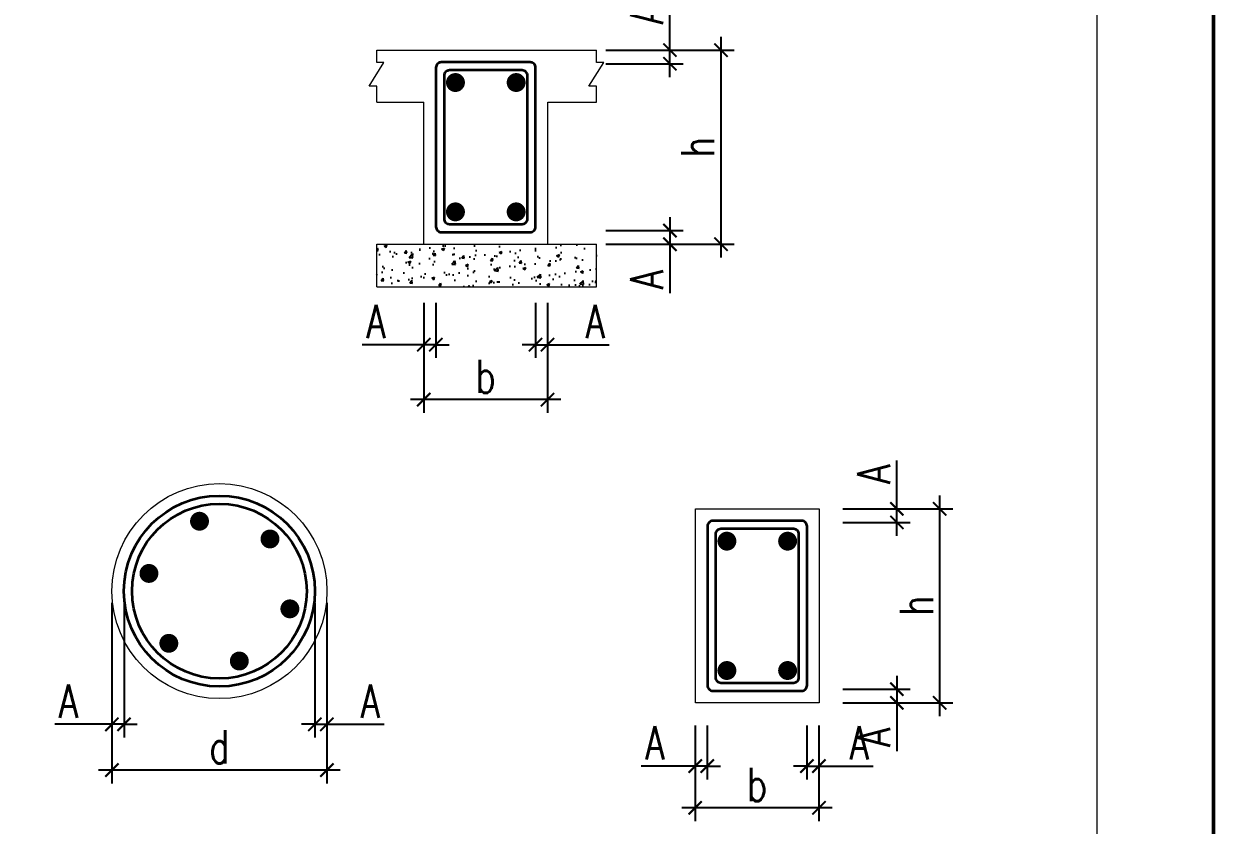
# Model space of a CAD drawing. Extents: x -2098986 to 943, y -1296280 to 73591.
# Drawn here: x -1715711 to -1706739, y -1032339 to -1026305 of the extents above; entities that cross this region are included whole.
import ezdxf

# ---------------------------------------------------------------- set-up
doc = ezdxf.new("R2010")
doc.units = 0
doc.header["$LTSCALE"] = 150
doc.header["$PDMODE"] = 35
doc.layers.get('Defpoints').update_dxf_attribs({"lineweight": 18})
for name, color, linetype, lineweight in [('05.Text', 253, 'Continuous', 18), ('11.Khung bo', 32, 'Continuous', 50), ('LS-DIM', 251, 'Continuous', 13), ('LS-THAY', 7, 'Continuous', 20), ('LS-THEP', 3, 'Continuous', 35)]:
    doc.layers.add(name, color=color, linetype=linetype, lineweight=lineweight)
doc.layers.add('DIM', color=1, linetype='Continuous')
doc.layers.add('HATCH', color=8, linetype='Continuous')
doc.styles.add('vnsimpli', font='vnsimli.shx', dxfattribs={"width": 0.75})
doc.dimstyles.new('D100(250)', dxfattribs={"dimtxt": 250, "dimasz": 100, "dimexe": 100, "dimexo": 0, "dimgap": 50, "dimtad": 1, "dimdec": 0, "dimdsep": 46, "dimtxsty": 'vnsimpli', "dimblk": 'ARCHTICK', "dimcen": 1, "dimdle": 100, "dimclrd": 256, "dimclre": 256, "dimclrt": 60, "dimadec": 0, "dimazin": 0, "dimtfac": 1, "dimtdec": 0, "dimtix": 1, "dimtmove": 0, "dimatfit": 3, "dimfxl": 1, "dimarcsym": 0})

# ---------------------------------------------------------------- blocks, each defined once
blk = doc.blocks.new('_ArchTick')
at = {"layer": 'DIM', "color": 0, "const_width": 0.15}
blk.add_lwpolyline([(-0.5, -0.5), (0.5, 0.5)], dxfattribs=at)
blk = doc.blocks.new('*D108')
at = {"layer": 'Defpoints', "color": 0, "transparency": 16777216}
for p in [(-1713519.6, -1030666.3), (-1713428.7, -1030666.3), (-1713428.7, -1031579.9)]:
    blk.add_point(p, dxfattribs=at)
at = {"layer": 'LS-DIM', "lineweight": -2, "transparency": 16777216}
for p, q in [((-1713519.6, -1030666.3), (-1713519.6, -1031679.9)), ((-1713428.7, -1030666.3), (-1713428.7, -1031679.9)), ((-1713519.6, -1031579.9), (-1713619.6, -1031579.9)), ((-1713519.6, -1031579.9), (-1713428.7, -1031579.9)), ((-1713428.7, -1031579.9), (-1712997.9, -1031579.9))]:
    blk.add_line(p, q, dxfattribs=at)
at = {"layer": 'LS-DIM', "lineweight": -2, "transparency": 16777216, "xscale": 100, "yscale": 100, "zscale": 100}
blk.add_blockref('_ArchTick', (-1713519.6, -1031579.9), dxfattribs=at)
at = {"layer": 'LS-DIM', "lineweight": -2, "transparency": 16777216, "xscale": 100, "yscale": 100, "zscale": 100, "rotation": 180}
blk.add_blockref('_ArchTick', (-1713428.7, -1031579.9), dxfattribs=at)
at = {"layer": 'LS-DIM', "color": 60, "transparency": 16777216, "insert": (-1713101.5, -1031404.9), "char_height": 250, "attachment_point": 5, "style": 'vnsimpli'}
blk.add_mtext('A', dxfattribs=at)
blk = doc.blocks.new('*D113')
at = {"layer": 'Defpoints', "color": 0, "transparency": 16777216}
for p in [(-1715047.6, -1030666.3), (-1713428.7, -1030666.3), (-1715047.6, -1031924.3)]:
    blk.add_point(p, dxfattribs=at)
at = {"layer": 'LS-DIM', "lineweight": -2, "transparency": 16777216}
for p, q in [((-1715047.6, -1030666.3), (-1715047.6, -1032024.3)), ((-1713428.7, -1030666.3), (-1713428.7, -1032024.3)), ((-1713328.7, -1031924.3), (-1715147.6, -1031924.3))]:
    blk.add_line(p, q, dxfattribs=at)
at = {"layer": 'LS-DIM', "lineweight": -2, "transparency": 16777216, "xscale": 100, "yscale": 100, "zscale": 100, "rotation": 180}
blk.add_blockref('_ArchTick', (-1715047.6, -1031924.3), dxfattribs=at)
at = {"layer": 'LS-DIM', "lineweight": -2, "transparency": 16777216, "xscale": 100, "yscale": 100, "zscale": 100}
blk.add_blockref('_ArchTick', (-1713428.7, -1031924.3), dxfattribs=at)
at = {"layer": 'LS-DIM', "color": 60, "transparency": 16777216, "insert": (-1714238.2, -1031749.3), "char_height": 250, "attachment_point": 5, "style": 'vnsimpli'}
blk.add_mtext('d', dxfattribs=at)
blk = doc.blocks.new('*D132')
at = {"layer": 'Defpoints', "color": 0, "transparency": 16777216}
for p in [(-1712699.2, -1028507.1), (-1711767.2, -1028507.1), (-1712699.2, -1029135)]:
    blk.add_point(p, dxfattribs=at)
at = {"layer": 'LS-DIM', "lineweight": -2, "transparency": 16777216}
for p, q in [((-1712699.2, -1028507.1), (-1712699.2, -1029235)), ((-1711767.2, -1028507.1), (-1711767.2, -1029235)), ((-1711667.2, -1029135), (-1712799.2, -1029135))]:
    blk.add_line(p, q, dxfattribs=at)
at = {"layer": 'LS-DIM', "lineweight": -2, "transparency": 16777216, "xscale": 100, "yscale": 100, "zscale": 100, "rotation": 180}
blk.add_blockref('_ArchTick', (-1712699.2, -1029135), dxfattribs=at)
at = {"layer": 'LS-DIM', "lineweight": -2, "transparency": 16777216, "xscale": 100, "yscale": 100, "zscale": 100}
blk.add_blockref('_ArchTick', (-1711767.2, -1029135), dxfattribs=at)
at = {"layer": 'LS-DIM', "color": 60, "transparency": 16777216, "insert": (-1712233.2, -1028960), "char_height": 250, "attachment_point": 5, "style": 'vnsimpli'}
blk.add_mtext('b', dxfattribs=at)
blk = doc.blocks.new('*D133')
at = {"layer": 'Defpoints', "color": 0, "transparency": 16777216}
for p in [(-1710655, -1031588.3), (-1709723, -1031588.3), (-1710655, -1032208.7)]:
    blk.add_point(p, dxfattribs=at)
at = {"layer": 'LS-DIM', "lineweight": -2, "transparency": 16777216}
for p, q in [((-1710655, -1031588.3), (-1710655, -1032308.7)), ((-1709723, -1031588.3), (-1709723, -1032308.7)), ((-1709623, -1032208.7), (-1710755, -1032208.7))]:
    blk.add_line(p, q, dxfattribs=at)
at = {"layer": 'LS-DIM', "lineweight": -2, "transparency": 16777216, "xscale": 100, "yscale": 100, "zscale": 100, "rotation": 180}
blk.add_blockref('_ArchTick', (-1710655, -1032208.7), dxfattribs=at)
at = {"layer": 'LS-DIM', "lineweight": -2, "transparency": 16777216, "xscale": 100, "yscale": 100, "zscale": 100}
blk.add_blockref('_ArchTick', (-1709723, -1032208.7), dxfattribs=at)
at = {"layer": 'LS-DIM', "color": 60, "transparency": 16777216, "insert": (-1710189, -1032033.7), "char_height": 250, "attachment_point": 5, "style": 'vnsimpli'}
blk.add_mtext('b', dxfattribs=at)
blk = doc.blocks.new('*D134')
at = {"layer": 'Defpoints', "color": 0, "transparency": 16777216}
for p in [(-1710655, -1031588.3), (-1710564.1, -1031588.3), (-1710655, -1031894.3)]:
    blk.add_point(p, dxfattribs=at)
at = {"layer": 'LS-DIM', "lineweight": -2, "transparency": 16777216}
for p, q in [((-1710655, -1031588.3), (-1710655, -1031994.3)), ((-1710564.1, -1031588.3), (-1710564.1, -1031994.3)), ((-1710655, -1031894.3), (-1711062.1, -1031894.3)), ((-1710564.1, -1031894.3), (-1710655, -1031894.3)), ((-1710564.1, -1031894.3), (-1710464.1, -1031894.3))]:
    blk.add_line(p, q, dxfattribs=at)
at = {"layer": 'LS-DIM', "lineweight": -2, "transparency": 16777216, "xscale": 100, "yscale": 100, "zscale": 100}
blk.add_blockref('_ArchTick', (-1710655, -1031894.3), dxfattribs=at)
at = {"layer": 'LS-DIM', "lineweight": -2, "transparency": 16777216, "xscale": 100, "yscale": 100, "zscale": 100, "rotation": 180}
blk.add_blockref('_ArchTick', (-1710564.1, -1031894.3), dxfattribs=at)
at = {"layer": 'LS-DIM', "color": 60, "transparency": 16777216, "insert": (-1710958.5, -1031719.3), "char_height": 250, "attachment_point": 5, "style": 'vnsimpli'}
blk.add_mtext('A', dxfattribs=at)
blk = doc.blocks.new('*D135')
at = {"layer": 'Defpoints', "color": 0, "transparency": 16777216}
for p in [(-1709542.3, -1029957.1), (-1709542.3, -1031417.8), (-1708814.2, -1031417.8)]:
    blk.add_point(p, dxfattribs=at)
at = {"layer": 'LS-DIM', "lineweight": -2, "transparency": 16777216}
for p, q in [((-1708814.2, -1029857.1), (-1708814.2, -1031517.8)), ((-1709542.3, -1029957.1), (-1708714.2, -1029957.1)), ((-1709542.3, -1031417.8), (-1708714.2, -1031417.8))]:
    blk.add_line(p, q, dxfattribs=at)
at = {"layer": 'LS-DIM', "lineweight": -2, "transparency": 16777216, "xscale": 100, "yscale": 100, "zscale": 100}
for p, rotation in [((-1708814.2, -1029957.1), 90), ((-1708814.2, -1031417.8), 270)]:
    blk.add_blockref('_ArchTick', p, dxfattribs=dict(at, rotation=rotation))
at = {"layer": 'LS-DIM', "color": 60, "transparency": 16777216, "insert": (-1708989.2, -1030687.4), "char_height": 250, "attachment_point": 5, "rotation": 90, "style": 'vnsimpli'}
blk.add_mtext('h', dxfattribs=at)
blk = doc.blocks.new('*D136')
at = {"layer": 'Defpoints', "color": 0, "transparency": 16777216}
for p in [(-1709543.3, -1031315.1), (-1709543.3, -1031417.8), (-1709136.4, -1031417.8)]:
    blk.add_point(p, dxfattribs=at)
at = {"layer": 'LS-DIM', "lineweight": -2, "transparency": 16777216}
for p, q in [((-1709136.4, -1031215.1), (-1709136.4, -1031417.8)), ((-1709543.3, -1031315.1), (-1709036.4, -1031315.1)), ((-1709543.3, -1031417.8), (-1709036.4, -1031417.8)), ((-1709136.4, -1031417.8), (-1709136.4, -1031782.2))]:
    blk.add_line(p, q, dxfattribs=at)
at = {"layer": 'LS-DIM', "lineweight": -2, "transparency": 16777216, "xscale": 100, "yscale": 100, "zscale": 100}
for p, rotation in [((-1709136.4, -1031315.1), 90), ((-1709136.4, -1031417.8), 270)]:
    blk.add_blockref('_ArchTick', p, dxfattribs=dict(at, rotation=rotation))
at = {"layer": 'LS-DIM', "color": 60, "transparency": 16777216, "insert": (-1709311.4, -1031678.7), "char_height": 250, "attachment_point": 5, "rotation": 90, "style": 'vnsimpli'}
blk.add_mtext('A', dxfattribs=at)
blk = doc.blocks.new('*D139')
at = {"layer": 'Defpoints', "color": 0, "transparency": 16777216}
for p in [(-1711327.8, -1027862.4), (-1711327.8, -1027965), (-1710845.4, -1027965)]:
    blk.add_point(p, dxfattribs=at)
at = {"layer": 'LS-DIM', "lineweight": -2, "transparency": 16777216}
for p, q in [((-1710845.4, -1027762.4), (-1710845.4, -1027965)), ((-1711327.8, -1027862.4), (-1710745.4, -1027862.4)), ((-1711327.8, -1027965), (-1710745.4, -1027965)), ((-1710845.4, -1027965), (-1710845.4, -1028334.5))]:
    blk.add_line(p, q, dxfattribs=at)
at = {"layer": 'LS-DIM', "lineweight": -2, "transparency": 16777216, "xscale": 100, "yscale": 100, "zscale": 100}
for p, rotation in [((-1710845.4, -1027862.4), 90), ((-1710845.4, -1027965), 270)]:
    blk.add_blockref('_ArchTick', p, dxfattribs=dict(at, rotation=rotation))
at = {"layer": 'LS-DIM', "color": 60, "transparency": 16777216, "insert": (-1711020.4, -1028230.9), "char_height": 250, "attachment_point": 5, "rotation": 90, "style": 'vnsimpli'}
blk.add_mtext('A', dxfattribs=at)
blk = doc.blocks.new('*D140')
at = {"layer": 'Defpoints', "color": 0, "transparency": 16777216}
for p in [(-1712699.2, -1028407.1), (-1712608.3, -1028407.1), (-1712699.2, -1028721.5)]:
    blk.add_point(p, dxfattribs=at)
at = {"layer": 'LS-DIM', "lineweight": -2, "transparency": 16777216}
for p, q in [((-1712699.2, -1028407.1), (-1712699.2, -1028821.5)), ((-1712608.3, -1028407.1), (-1712608.3, -1028821.5)), ((-1712699.2, -1028721.5), (-1713162.3, -1028721.5)), ((-1712608.3, -1028721.5), (-1712699.2, -1028721.5)), ((-1712608.3, -1028721.5), (-1712508.3, -1028721.5))]:
    blk.add_line(p, q, dxfattribs=at)
at = {"layer": 'LS-DIM', "lineweight": -2, "transparency": 16777216, "xscale": 100, "yscale": 100, "zscale": 100}
blk.add_blockref('_ArchTick', (-1712699.2, -1028721.5), dxfattribs=at)
at = {"layer": 'LS-DIM', "lineweight": -2, "transparency": 16777216, "xscale": 100, "yscale": 100, "zscale": 100, "rotation": 180}
blk.add_blockref('_ArchTick', (-1712608.3, -1028721.5), dxfattribs=at)
at = {"layer": 'LS-DIM', "color": 60, "transparency": 16777216, "insert": (-1713058.7, -1028546.5), "char_height": 250, "attachment_point": 5, "style": 'vnsimpli'}
blk.add_mtext('A', dxfattribs=at)
blk = doc.blocks.new('*D141')
at = {"layer": 'Defpoints', "color": 0, "transparency": 16777216}
for p in [(-1711326.8, -1026503.7), (-1711326.8, -1027964.4), (-1710461.2, -1027964.4)]:
    blk.add_point(p, dxfattribs=at)
at = {"layer": 'LS-DIM', "lineweight": -2, "transparency": 16777216}
for p, q in [((-1710461.2, -1026403.7), (-1710461.2, -1028064.4)), ((-1711326.8, -1026503.7), (-1710361.2, -1026503.7)), ((-1711326.8, -1027964.4), (-1710361.2, -1027964.4))]:
    blk.add_line(p, q, dxfattribs=at)
at = {"layer": 'LS-DIM', "lineweight": -2, "transparency": 16777216, "xscale": 100, "yscale": 100, "zscale": 100}
for p, rotation in [((-1710461.2, -1026503.7), 90), ((-1710461.2, -1027964.4), 270)]:
    blk.add_blockref('_ArchTick', p, dxfattribs=dict(at, rotation=rotation))
at = {"layer": 'LS-DIM', "color": 60, "transparency": 16777216, "insert": (-1710636.2, -1027234.1), "char_height": 250, "attachment_point": 5, "rotation": 90, "style": 'vnsimpli'}
blk.add_mtext('h', dxfattribs=at)
blk = doc.blocks.new('*D147')
at = {"layer": 'Defpoints', "color": 0, "transparency": 16777216}
for p in [(-1711858.1, -1028407.1), (-1711767.2, -1028407.1), (-1711767.2, -1028721.5)]:
    blk.add_point(p, dxfattribs=at)
at = {"layer": 'LS-DIM', "lineweight": -2, "transparency": 16777216}
for p, q in [((-1711858.1, -1028407.1), (-1711858.1, -1028821.5)), ((-1711767.2, -1028407.1), (-1711767.2, -1028821.5)), ((-1711858.1, -1028721.5), (-1711958.1, -1028721.5)), ((-1711858.1, -1028721.5), (-1711767.2, -1028721.5)), ((-1711767.2, -1028721.5), (-1711304.2, -1028721.5))]:
    blk.add_line(p, q, dxfattribs=at)
at = {"layer": 'LS-DIM', "lineweight": -2, "transparency": 16777216, "xscale": 100, "yscale": 100, "zscale": 100}
blk.add_blockref('_ArchTick', (-1711858.1, -1028721.5), dxfattribs=at)
at = {"layer": 'LS-DIM', "lineweight": -2, "transparency": 16777216, "xscale": 100, "yscale": 100, "zscale": 100, "rotation": 180}
blk.add_blockref('_ArchTick', (-1711767.2, -1028721.5), dxfattribs=at)
at = {"layer": 'LS-DIM', "color": 60, "transparency": 16777216, "insert": (-1711407.8, -1028546.5), "char_height": 250, "attachment_point": 5, "style": 'vnsimpli'}
blk.add_mtext('A', dxfattribs=at)
blk = doc.blocks.new('*D148')
at = {"layer": 'Defpoints', "color": 0, "transparency": 16777216}
for p in [(-1711327.8, -1026503.1), (-1710845.4, -1026503.1), (-1711327.8, -1026605.8)]:
    blk.add_point(p, dxfattribs=at)
at = {"layer": 'LS-DIM', "lineweight": -2, "transparency": 16777216}
for p, q in [((-1710845.4, -1026503.1), (-1710845.4, -1026133.6)), ((-1711327.8, -1026503.1), (-1710745.4, -1026503.1)), ((-1710845.4, -1026705.8), (-1710845.4, -1026503.1)), ((-1711327.8, -1026605.8), (-1710745.4, -1026605.8))]:
    blk.add_line(p, q, dxfattribs=at)
at = {"layer": 'LS-DIM', "lineweight": -2, "transparency": 16777216, "xscale": 100, "yscale": 100, "zscale": 100}
for p, rotation in [((-1710845.4, -1026503.1), 90), ((-1710845.4, -1026605.8), 270)]:
    blk.add_blockref('_ArchTick', p, dxfattribs=dict(at, rotation=rotation))
at = {"layer": 'LS-DIM', "color": 60, "transparency": 16777216, "insert": (-1711020.4, -1026237.2), "char_height": 250, "attachment_point": 5, "rotation": 90, "style": 'vnsimpli'}
blk.add_mtext('A', dxfattribs=at)
blk = doc.blocks.new('*D149')
at = {"layer": 'Defpoints', "color": 0, "transparency": 16777216}
for p in [(-1709543.3, -1029957.1), (-1709136.4, -1029957.1), (-1709543.3, -1030059.7)]:
    blk.add_point(p, dxfattribs=at)
at = {"layer": 'LS-DIM', "lineweight": -2, "transparency": 16777216}
for p, q in [((-1709136.4, -1029957.1), (-1709136.4, -1029592.6)), ((-1709543.3, -1029957.1), (-1709036.4, -1029957.1)), ((-1709136.4, -1030159.7), (-1709136.4, -1029957.1)), ((-1709543.3, -1030059.7), (-1709036.4, -1030059.7))]:
    blk.add_line(p, q, dxfattribs=at)
at = {"layer": 'LS-DIM', "lineweight": -2, "transparency": 16777216, "xscale": 100, "yscale": 100, "zscale": 100}
for p, rotation in [((-1709136.4, -1029957.1), 90), ((-1709136.4, -1030059.7), 270)]:
    blk.add_blockref('_ArchTick', p, dxfattribs=dict(at, rotation=rotation))
at = {"layer": 'LS-DIM', "color": 60, "transparency": 16777216, "insert": (-1709311.4, -1029696.2), "char_height": 250, "attachment_point": 5, "rotation": 90, "style": 'vnsimpli'}
blk.add_mtext('A', dxfattribs=at)
blk = doc.blocks.new('*D150')
at = {"layer": 'Defpoints', "color": 0, "transparency": 16777216}
for p in [(-1709813.9, -1031588.3), (-1709723, -1031588.3), (-1709723, -1031894.3)]:
    blk.add_point(p, dxfattribs=at)
at = {"layer": 'LS-DIM', "lineweight": -2, "transparency": 16777216}
for p, q in [((-1709813.9, -1031588.3), (-1709813.9, -1031994.3)), ((-1709723, -1031588.3), (-1709723, -1031994.3)), ((-1709813.9, -1031894.3), (-1709913.9, -1031894.3)), ((-1709813.9, -1031894.3), (-1709723, -1031894.3)), ((-1709723, -1031894.3), (-1709315.8, -1031894.3))]:
    blk.add_line(p, q, dxfattribs=at)
at = {"layer": 'LS-DIM', "lineweight": -2, "transparency": 16777216, "xscale": 100, "yscale": 100, "zscale": 100}
blk.add_blockref('_ArchTick', (-1709813.9, -1031894.3), dxfattribs=at)
at = {"layer": 'LS-DIM', "lineweight": -2, "transparency": 16777216, "xscale": 100, "yscale": 100, "zscale": 100, "rotation": 180}
blk.add_blockref('_ArchTick', (-1709723, -1031894.3), dxfattribs=at)
at = {"layer": 'LS-DIM', "color": 60, "transparency": 16777216, "insert": (-1709419.4, -1031719.3), "char_height": 250, "attachment_point": 5, "style": 'vnsimpli'}
blk.add_mtext('A', dxfattribs=at)
blk = doc.blocks.new('*D151')
at = {"layer": 'Defpoints', "color": 0, "transparency": 16777216}
for p in [(-1715047.6, -1030666.3), (-1714956.7, -1030666.3), (-1715047.6, -1031579.9)]:
    blk.add_point(p, dxfattribs=at)
at = {"layer": 'LS-DIM', "lineweight": -2, "transparency": 16777216}
for p, q in [((-1715047.6, -1030666.3), (-1715047.6, -1031679.9)), ((-1714956.7, -1030666.3), (-1714956.7, -1031679.9)), ((-1715047.6, -1031579.9), (-1715478.4, -1031579.9)), ((-1714956.7, -1031579.9), (-1715047.6, -1031579.9)), ((-1714956.7, -1031579.9), (-1714856.7, -1031579.9))]:
    blk.add_line(p, q, dxfattribs=at)
at = {"layer": 'LS-DIM', "lineweight": -2, "transparency": 16777216, "xscale": 100, "yscale": 100, "zscale": 100}
blk.add_blockref('_ArchTick', (-1715047.6, -1031579.9), dxfattribs=at)
at = {"layer": 'LS-DIM', "lineweight": -2, "transparency": 16777216, "xscale": 100, "yscale": 100, "zscale": 100, "rotation": 180}
blk.add_blockref('_ArchTick', (-1714956.7, -1031579.9), dxfattribs=at)
at = {"layer": 'LS-DIM', "color": 60, "transparency": 16777216, "insert": (-1715374.9, -1031404.9), "char_height": 250, "attachment_point": 5, "style": 'vnsimpli'}
blk.add_mtext('A', dxfattribs=at)
blk = doc.blocks.new('100')
at = {"layer": '11.Khung bo', "const_width": 26.7}
blk.add_lwpolyline([(1860913, -945239.8), (1860913, -916940.1), (1896062.6, -916940.1), (1896062.6, -945239.8)], close=True, dxfattribs=at)
blk.add_lwpolyline([(1860913, -945239.8), (1860913, -916940.1), (1896062.6, -916940.1), (1896062.6, -945239.8)], close=True, dxfattribs=at)
blk.add_lwpolyline([(1860913, -945239.8), (1860913, -916940.1), (1896062.6, -916940.1), (1896062.6, -945239.8)], close=True, dxfattribs=at)

msp = doc.modelspace()

# ---------------------------------------------------------------- hatches: boundary and pattern name
at = {"layer": 'HATCH'}
h = msp.add_hatch(dxfattribs=at)
h.set_pattern_fill('AR-CONC', color=256, scale=1.186332, style=0)
h.set_pattern_definition([(50, (-1728179.8, -991008.26), (216.1315, -18.90905), [22.5996, -248.5959]), (355, (-1728179.8, -991008.26), (-41.8097, 226.6566), [18.0797, -198.8767]), (100.451, (-1728161.79, -991009.84), (174.3226, 207.7465), [19.2067, -211.2739]), (46.1842, (-1728179.8, -990948), (321.5898, -49.8762), [33.8994, -372.8938]), (96.6356, (-1728153, -990952.15), (281.6402, 293.5289), [28.81, -316.9108]), (351.184, (-1728179.8, -990948), (281.6407, 293.5283), [27.1196, -298.315]), (21, (-1728149.67, -990963.06), (179.8656, -121.32086), [22.5996, -248.5959]), (326, (-1728149.67, -990963.06), (73.3177, 218.5081), [18.0797, -198.8767]), (71.4514, (-1728134.68, -990973.17), (253.1828, 97.1877), [19.2067, -211.2739]), (37.5, (-1728179.8, -991008.26), (3.66411, 100.31035), [0, -196.46608, 0, -201.89, 0, -199.63002]), (7.5, (-1728179.8, -991008.26), (79.2703, 118.84743), [0, -115.10742, 0, -191.94615, 0, -76.0854]), (327.5, (-1728246.995, -991008.26), (160.85547, -6.7962), [0, -75.3321, 0, -235.0361, 0, -311.87483]), (317.5, (-1728277.13, -991008.26), (175.7304, 30.16426), [0, -97.9317, 0, -156.0881, 0, -221.47633])])
h.paths.add_polyline_path([(-1711397.3, -1027965), (-1713052.4, -1027965), (-1713052.4, -1028286.1), (-1711397.3, -1028286.1)])

# ---------------------------------------------------------------- linework, layer by layer
at = {"layer": 'LS-DIM'}
for points in [[(-1713052.4, -1026894.1), (-1713052.4, -1026775.4), (-1713111.5, -1026775.4), (-1712998.9, -1026596.6), (-1713052.4, -1026596.6), (-1713052.4, -1026503.7)], [(-1711397.3, -1026894.1), (-1711397.3, -1026775.4), (-1711456.4, -1026775.4), (-1711343.9, -1026596.6), (-1711397.3, -1026596.6), (-1711397.3, -1026503.7)]]:
    msp.add_lwpolyline(points, dxfattribs=at)
at = {"layer": 'LS-THAY'}
for p, q in [((-1713052.4, -1026503.7), (-1711397.3, -1026503.7)), ((-1713052.4, -1026894.1), (-1712698, -1026894.1)), ((-1712698, -1027965), (-1712698, -1026894.1)), ((-1711766.1, -1027965), (-1711766.1, -1026894.1)), ((-1711766.1, -1026894.1), (-1711397.3, -1026894.1)), ((-1713052.4, -1027965), (-1711397.3, -1027965)), ((-1713052.4, -1028286.1), (-1713052.4, -1027965)), ((-1711397.3, -1028286.1), (-1711397.3, -1027965)), ((-1713052.4, -1028286.1), (-1711397.3, -1028286.1))]:
    msp.add_line(p, q, dxfattribs=at)
for points in [[(-1740520.2, -1018944.3), (-1707630.7, -1018944.3), (-1707630.7, -1046311.5), (-1740520.2, -1046311.5)], [(-1709721.8, -1029957.1), (-1709721.8, -1031418.4), (-1710653.8, -1031418.4), (-1710653.8, -1029957.1)]]:
    msp.add_lwpolyline(points, close=True, dxfattribs=at)
msp.add_circle((-1714238.2, -1030577.1), 809.4, dxfattribs=at)
at = {"layer": 'LS-THEP'}
for points in [[(-1712607.2, -1026634.8), (-1712607.2, -1027834, 0.414214), (-1712567, -1027874.1), (-1711897.1, -1027874.1, 0.414214), (-1711856.9, -1027834), (-1711856.9, -1026634.8, 0.414214), (-1711897.1, -1026594.6), (-1712567, -1026594.6, 0.414214)], [(-1711917.8, -1026695.2, 0.414214), (-1711957.6, -1026655.5), (-1712506.5, -1026655.5, 0.414214), (-1712546.3, -1026695.2), (-1712546.3, -1027773.5, 0.414214), (-1712506.5, -1027813.2), (-1711957.6, -1027813.2, 0.414214), (-1711917.8, -1027773.5)], [(-1710562.9, -1030088.1), (-1710562.9, -1031287.3, 0.414214), (-1710522.7, -1031327.5), (-1709852.8, -1031327.5, 0.414214), (-1709812.7, -1031287.3), (-1709812.7, -1030088.1, 0.414214), (-1709852.8, -1030048), (-1710522.7, -1030048, 0.414214)], [(-1709873.6, -1030148.6, 0.414214), (-1709913.3, -1030108.9), (-1710462.3, -1030108.9, 0.414214), (-1710502, -1030148.6), (-1710502, -1031226.9, 0.414214), (-1710462.3, -1031266.6), (-1709913.3, -1031266.6, 0.414214), (-1709873.6, -1031226.9)]]:
    msp.add_lwpolyline(points, format="xyb", close=True, dxfattribs=at)
at = {"layer": 'LS-THEP', "color": 3, "const_width": 71.2}
for points in [[(-1712496.2, -1026747.4, -1), (-1712425, -1026747.4, -1)], [(-1711967.9, -1026747.4, 1), (-1712039.1, -1026747.4, 1)], [(-1712496.2, -1027721.3, 1), (-1712425, -1027721.3, 1)], [(-1711967.9, -1027721.3, -1), (-1712039.1, -1027721.3, -1)], [(-1714405.8, -1030081.6, -1), (-1714370.2, -1030020, -1)], [(-1713892.9, -1030184.2, -1), (-1713821.7, -1030184.2, -1)], [(-1710451.9, -1030200.8, -1), (-1710380.7, -1030200.8, -1)], [(-1709923.6, -1030200.8, 1), (-1709994.8, -1030200.8, 1)], [(-1714751.1, -1030474.5, -1), (-1714786.7, -1030412.9, -1)], [(-1713725.3, -1030679.7, -1), (-1713689.7, -1030741.3, -1)], [(-1714583.5, -1030970, -1), (-1714654.6, -1030970, -1)], [(-1714070.6, -1031072.5, -1), (-1714106.2, -1031134.2, -1)], [(-1710451.9, -1031174.7, 1), (-1710380.7, -1031174.7, 1)], [(-1709923.6, -1031174.7, -1), (-1709994.8, -1031174.7, -1)]]:
    msp.add_lwpolyline(points, format="xyb", close=True, dxfattribs=at)
at = {"layer": 'LS-THEP'}
for radius in [718.6, 657.7]:
    msp.add_circle((-1714238.2, -1030577.1), radius, dxfattribs=at)

# ---------------------------------------------------------------- block references
at = {"layer": '05.Text', "xscale": 1.000009185772931, "yscale": 1.000009185772931, "zscale": 1.000009185772931}
msp.add_blockref('100', (-3602832.6, -101406.9), dxfattribs=at)

# ---------------------------------------------------------------- dimensions: what is measured, and where the dimension line sits
at = {"layer": 'LS-DIM'}
for base, p1, p2, angle, text, picture, middle in [((-1710845.4, -1026503.1), (-1711327.8, -1026605.8), (-1711327.8, -1026503.1), 270, 'A', '*D148', (-1710845.4, -1026237.2)), ((-1710461.2, -1027964.4), (-1711326.8, -1026503.7), (-1711326.8, -1027964.4), 90, 'h', '*D141', (-1710461.2, -1027234.1)), ((-1710845.4, -1027965), (-1711327.8, -1027862.4), (-1711327.8, -1027965), 90, 'A', '*D139', (-1710845.4, -1028230.9)), ((-1711767.2, -1028721.5), (-1711858.1, -1028407.1), (-1711767.2, -1028407.1), 180, 'A', '*D147', (-1711407.8, -1028721.5)), ((-1709136.4, -1029957.1), (-1709543.3, -1030059.7), (-1709543.3, -1029957.1), 270, 'A', '*D149', (-1709136.4, -1029696.2)), ((-1708814.2, -1031417.8), (-1709542.3, -1029957.1), (-1709542.3, -1031417.8), 90, 'h', '*D135', (-1708814.2, -1030687.4)), ((-1713428.7, -1031579.9), (-1713519.6, -1030666.3), (-1713428.7, -1030666.3), 180, 'A', '*D108', (-1713101.5, -1031579.9)), ((-1709136.4, -1031417.8), (-1709543.3, -1031315.1), (-1709543.3, -1031417.8), 90, 'A', '*D136', (-1709136.4, -1031678.7)), ((-1709723, -1031894.3), (-1709813.9, -1031588.3), (-1709723, -1031588.3), 180, 'A', '*D150', (-1709419.4, -1031894.3))]:
    dim = msp.add_linear_dim(base=base, p1=p1, p2=p2, angle=angle, text=text, dimstyle='D100(250)', dxfattribs=at)
    dim.commit()
    dim.dimension.update_dxf_attribs({"geometry": picture, "text_midpoint": middle, "dimtype": 160})
for base, p1, p2, text, picture, middle in [((-1712699.2, -1028721.5), (-1712608.3, -1028407.1), (-1712699.2, -1028407.1), 'A', '*D140', (-1713058.7, -1028721.5)), ((-1712699.2, -1029135), (-1711767.2, -1028507.1), (-1712699.2, -1028507.1), 'b', '*D132', (-1712233.2, -1029135)), ((-1715047.6, -1031579.9), (-1714956.7, -1030666.3), (-1715047.6, -1030666.3), 'A', '*D151', (-1715374.9, -1031579.9)), ((-1715047.6, -1031924.3), (-1713428.7, -1030666.3), (-1715047.6, -1030666.3), 'd', '*D113', (-1714238.2, -1031924.3)), ((-1710655, -1031894.3), (-1710564.1, -1031588.3), (-1710655, -1031588.3), 'A', '*D134', (-1710958.5, -1031894.3)), ((-1710655, -1032208.7), (-1709723, -1031588.3), (-1710655, -1031588.3), 'b', '*D133', (-1710189, -1032208.7))]:
    dim = msp.add_linear_dim(base=base, p1=p1, p2=p2, text=text, dimstyle='D100(250)', dxfattribs=at)
    dim.commit()
    dim.dimension.update_dxf_attribs({"geometry": picture, "text_midpoint": middle, "dimtype": 160})

doc.saveas('drawing.dxf')
